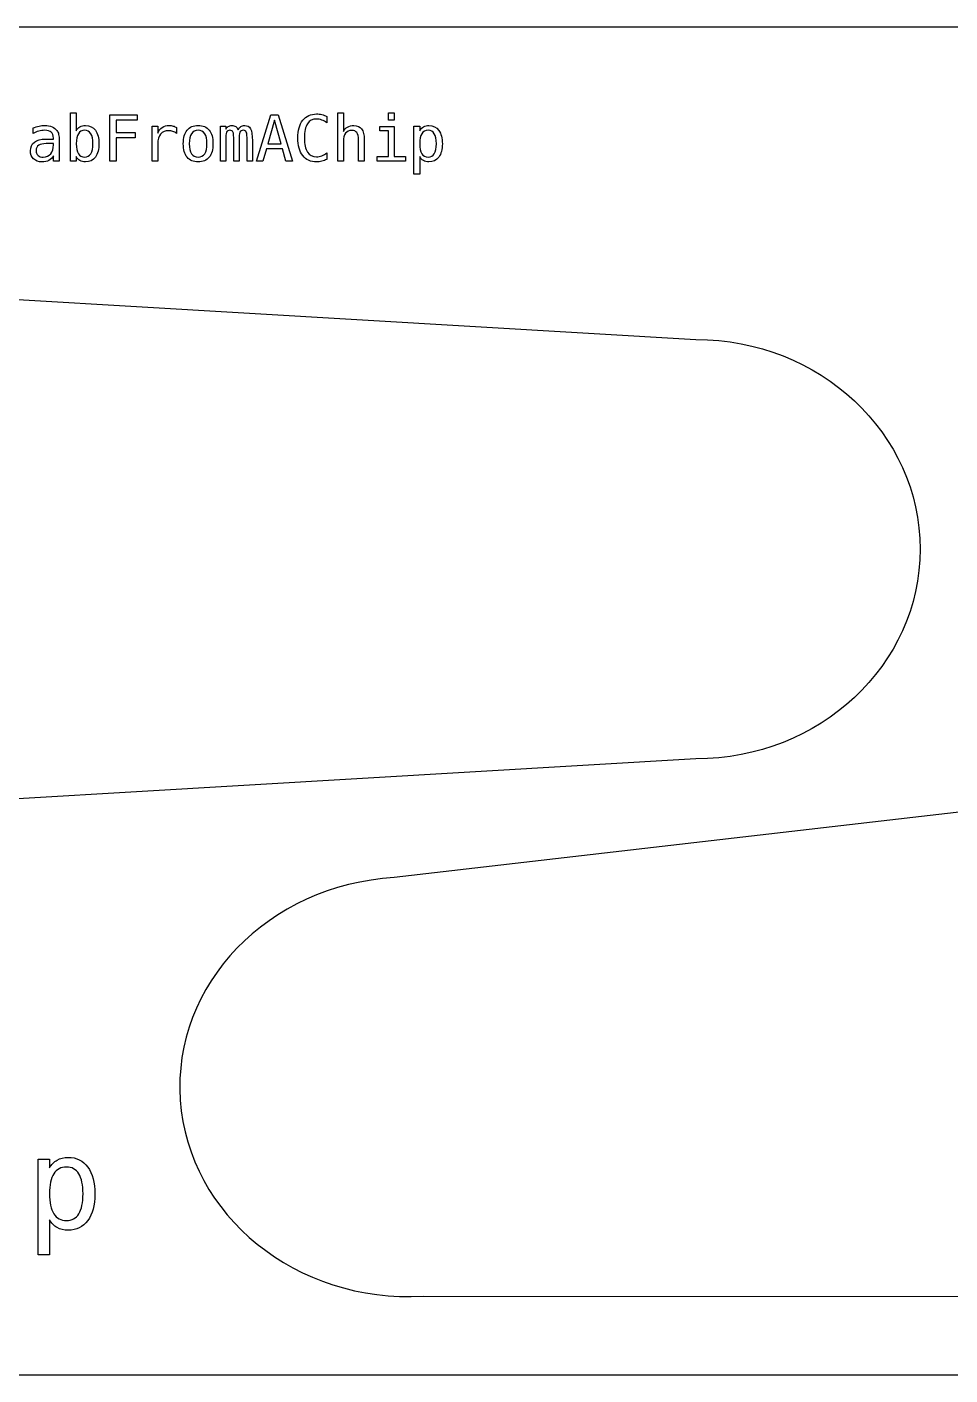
# Model space of a CAD drawing. Extents: x 0 to 200, y 0 to 90.
# Drawn here: x 64.5 to 126.1, y 0 to 90 of the extents above; entities that cross this region are included whole.
import ezdxf

# ---------------------------------------------------------------- set-up
doc = ezdxf.new("R2010")
doc.units = 0
doc.layers.get('0').update_dxf_attribs({"linetype": 'CONTINUOUS'})

msp = doc.modelspace()

# ---------------------------------------------------------------- linework, layer by layer
at = {"color": 1}
for points in [[(5.041763, 90.004304), (194.957, 90.004304)], [(194.957, 0.044548), (5.041763, 0.044548)]]:
    msp.add_lwpolyline(points, dxfattribs=at)
at = {"color": 3}
for points in [[(67.822967, 81.350652), (67.822967, 81.059388), (67.442843, 81.059388), (67.442843, 84.274226), (67.822967, 84.274226), (67.822967, 83.078138)], [(84.546332, 84.030918), (84.546332, 83.60319)], [(85.659554, 82.367256), (85.659554, 81.059388), (85.279428, 81.059388), (85.279428, 84.274226), (85.659554, 84.274226), (85.659554, 83.026303)], [(64.940297, 82.888076), (64.940297, 83.268201)], [(73.269539, 82.21034), (73.269539, 81.059388), (72.887298, 81.059388), (72.887298, 83.373282), (73.269539, 83.373282), (73.269539, 82.92087)], [(74.52557, 83.284069), (74.52557, 82.896186)], [(77.804234, 82.383829), (77.804234, 81.059388), (77.459019, 81.059388), (77.459019, 83.373282), (77.804234, 83.373282), (77.804234, 83.175109)], [(90.746804, 81.350652), (90.746804, 80.179248), (90.364564, 80.179248), (90.364564, 83.373634), (90.746804, 83.373634), (90.746804, 83.078138)], [(65.791522, 82.520293), (66.301762, 82.520293), (66.301762, 82.580239)], [(65.947028, 82.222682), (65.821142, 82.222682)], [(66.302117, 82.138053), (66.302117, 82.222682), (65.947028, 82.222682)], [(66.684357, 82.379598), (66.684357, 81.059388), (66.302117, 81.059388), (66.302117, 81.402487)], [(78.690722, 82.384182), (78.690722, 81.059388), (78.343742, 81.059388), (78.343742, 82.383829)], [(79.57897, 82.400402), (79.57897, 81.059388), (79.231993, 81.059388), (79.231993, 82.383829)], [(87.048171, 82.493141), (87.048171, 81.059388), (86.66593, 81.059388), (86.66593, 82.493141)], [(84.546332, 81.597134), (84.546332, 81.169053)]]:
    msp.add_lwpolyline(points, dxfattribs=at)
for points in [[(70.073037, 84.144109), (71.889029, 84.144109), (71.889029, 83.7929), (70.4923, 83.7929), (70.4923, 82.966358), (71.758912, 82.966358), (71.758912, 82.615148), (70.4923, 82.615148), (70.4923, 81.059388), (70.073037, 81.059388)], [(80.802563, 84.144109), (81.308925, 84.144109), (82.253243, 81.059388), (81.821282, 81.059388), (81.593844, 81.863009), (80.513413, 81.863009), (80.289854, 81.059388), (79.857893, 81.059388)], [(81.054332, 83.776326), (80.614265, 82.197646), (81.494403, 82.197646)], [(88.670224, 84.264), (89.050348, 84.264), (89.050348, 83.784789), (88.670224, 83.784789)], [(75.959325, 83.429348)], [(75.959325, 83.107053)], [(78.630775, 83.138084)], [(88.077116, 83.365171), (89.050348, 83.365171), (89.050348, 81.354884), (89.804603, 81.354884), (89.804603, 81.059388), (87.916324, 81.059388), (87.916324, 81.354884), (88.670576, 81.354884), (88.670576, 83.069675), (88.077471, 83.069675), (88.077471, 83.365171)], [(66.684357, 82.379598)], [(68.940772, 82.214219)], [(87.048171, 82.493141)], [(91.862495, 82.214219)], [(90.746804, 81.350652)]]:
    msp.add_lwpolyline(points, close=True, dxfattribs=at)
at = {"color": 7}
for points in [[(26.953438, 74.002047), (109.183805, 69.150699)], [(172.506991, 42.909763), (89.053451, 33.240212)], [(109.183805, 41.162883), (26.95306, 36.312239)], [(90.971038, 5.308108), (175.089693, 5.29435)]]:
    msp.add_lwpolyline(points, dxfattribs=at)
at = {"color": 6}
msp.add_lwpolyline([(66.046114, 10.412638), (66.046114, 8.069477), (65.281633, 8.069477), (65.281633, 14.457899), (66.046114, 14.457899), (66.046114, 13.866908)], dxfattribs=at)
for points in [[(68.277494, 12.140125)], [(66.046114, 10.412638)]]:
    msp.add_lwpolyline(points, close=True, dxfattribs=at)
at = {"color": 3}
for points in [[(82.616441, 82.598928), (82.616441, 83.103175), (82.726458, 83.495993), (82.946141, 83.777737)], [(82.946141, 83.777737), (83.165824, 84.05948), (83.471897, 84.200176), (83.864363, 84.200176)], [(83.864363, 83.86166), (83.592846, 83.86166), (83.389738, 83.756932), (83.254685, 83.547476)], [(83.864363, 84.200176), (83.989543, 84.200176), (84.108023, 84.186071), (84.219804, 84.157861)], [(84.21769, 83.795368), (84.10062, 83.839445), (83.982844, 83.86166), (83.864363, 83.86166)], [(84.546332, 83.60319), (84.444425, 83.687113), (84.33476, 83.75129), (84.21769, 83.795368)], [(84.219804, 84.157861), (84.331585, 84.129652), (84.440191, 84.087337), (84.546332, 84.030918)], [(64.940297, 83.268201), (65.08064, 83.321799), (65.215339, 83.36235), (65.3444, 83.389149)], [(65.326768, 83.051339), (65.194535, 83.014314), (65.065828, 82.959658), (64.940297, 82.888076)], [(65.719235, 83.107053), (65.589822, 83.107053), (65.459001, 83.088366), (65.326768, 83.051339)], [(65.3444, 83.389149), (65.473458, 83.415949), (65.598286, 83.429348), (65.719235, 83.429348)], [(65.719235, 83.429348), (65.910708, 83.429348), (66.074324, 83.401138), (66.210081, 83.344719)], [(66.161419, 82.982226), (66.069387, 83.065797), (65.921638, 83.107053), (65.719235, 83.107053)], [(66.301762, 82.580239), (66.300439, 82.764659), (66.253455, 82.898655), (66.161419, 82.982226)], [(66.210081, 83.344719), (66.345842, 83.2883), (66.455506, 83.203671), (66.539781, 83.09048)], [(66.539781, 83.09048), (66.59197, 83.021719), (66.629348, 82.936385), (66.65121, 82.835183)], [(66.65121, 82.835183), (66.673065, 82.733981), (66.684357, 82.582002), (66.684357, 82.379598)], [(67.822967, 83.078138), (67.883617, 83.190977), (67.967188, 83.277721), (68.074032, 83.338372)], [(67.965778, 82.880671), (67.870922, 82.72975), (67.823319, 82.507599), (67.823319, 82.214219)], [(68.385044, 83.107053), (68.200622, 83.107053), (68.060634, 83.031593), (67.965778, 82.880671)], [(68.074032, 83.338372), (68.180876, 83.399023), (68.304294, 83.429348), (68.444988, 83.429348)], [(68.800429, 82.881729), (68.706986, 83.031945), (68.568406, 83.107053), (68.385044, 83.107053)], [(68.444988, 83.429348), (68.723205, 83.429348), (68.942182, 83.322152), (69.101919, 83.108111)], [(68.940772, 82.214219), (68.940772, 82.509009), (68.893875, 82.731513), (68.800429, 82.881729)], [(69.101919, 83.108111), (69.261656, 82.894071), (69.341703, 82.598928), (69.341703, 82.222682)], [(73.269539, 82.92087), (73.33301, 83.084838), (73.430331, 83.210371), (73.561861, 83.297821)], [(73.457485, 82.85493), (73.332303, 82.706124), (73.269539, 82.491378), (73.269539, 82.21034)], [(74.000873, 83.078138), (73.763912, 83.078138), (73.582665, 83.003735), (73.457485, 82.85493)], [(73.561861, 83.297821), (73.693388, 83.385271), (73.849246, 83.428995), (74.029787, 83.428995)], [(74.27768, 83.034766), (74.193754, 83.063681), (74.10137, 83.078138), (74.000873, 83.078138)], [(74.029787, 83.428995), (74.123584, 83.428995), (74.211034, 83.417359), (74.292137, 83.393734)], [(74.52557, 82.896186), (74.444468, 82.959658), (74.361603, 83.005851), (74.27768, 83.034766)], [(74.292137, 83.393734), (74.373239, 83.370109), (74.451167, 83.333788), (74.52557, 83.284069)], [(74.96952, 82.214219), (74.96952, 82.608096), (75.054149, 82.909233), (75.22376, 83.117279)], [(75.22376, 83.117279), (75.393368, 83.325325), (75.638441, 83.429348), (75.959325, 83.429348)], [(75.521371, 82.881729), (75.422285, 82.731513), (75.372564, 82.509009), (75.372564, 82.214219)], [(75.959325, 83.107053), (75.766441, 83.107053), (75.620457, 83.031945), (75.521371, 82.881729)], [(75.959325, 83.429348), (76.280209, 83.429348), (76.525633, 83.325325), (76.695948, 83.117279)], [(76.399395, 82.881729), (76.300309, 83.031945), (76.153619, 83.107053), (75.959325, 83.107053)], [(76.548199, 82.214219), (76.548199, 82.509009), (76.498482, 82.731513), (76.399395, 82.881729)], [(76.695948, 83.117279), (76.866263, 82.909233), (76.951244, 82.608448), (76.951244, 82.214219)], [(77.804234, 83.175109), (77.849721, 83.257622), (77.906492, 83.320741), (77.974548, 83.364114)], [(77.863122, 82.983989), (77.823627, 82.89936), (77.804234, 82.699072), (77.804234, 82.383829)], [(78.072931, 83.110932), (77.972434, 83.110932), (77.902613, 83.068618), (77.863122, 82.983989)], [(77.974548, 83.364114), (78.042604, 83.407486), (78.12018, 83.429348), (78.206926, 83.429348)], [(78.284854, 82.995273), (78.245714, 83.072144), (78.174838, 83.110932), (78.072931, 83.110932)], [(78.206926, 83.429348), (78.311654, 83.429348), (78.398752, 83.405369), (78.468218, 83.357061)], [(78.343742, 82.383829), (78.343742, 82.714587), (78.324004, 82.918401), (78.284854, 82.995273)], [(78.468218, 83.357061), (78.537684, 83.308752), (78.592339, 83.23576), (78.630775, 83.138084)], [(78.630775, 83.138084), (78.677673, 83.23717), (78.737267, 83.310515), (78.809554, 83.358119)], [(78.751724, 82.984342), (78.71082, 82.899713), (78.690722, 82.699424), (78.690722, 82.384182)], [(78.978107, 83.111285), (78.868088, 83.111285), (78.792629, 83.06897), (78.751724, 82.984342)], [(78.809554, 83.358119), (78.881841, 83.405723), (78.968939, 83.429348), (79.070846, 83.429348)], [(79.177338, 82.992452), (79.141016, 83.071791), (79.074373, 83.111285), (78.978107, 83.111285)], [(79.070846, 83.429348), (79.256676, 83.429348), (79.387851, 83.357413), (79.464368, 83.213545)], [(79.231993, 82.383829), (79.231993, 82.710355), (79.213657, 82.913112), (79.177338, 82.992452)], [(79.464368, 83.213545), (79.540888, 83.069675), (79.57897, 82.798511), (79.57897, 82.400402)], [(83.254685, 83.547476), (83.119631, 83.33802), (83.052279, 83.022072), (83.052279, 82.59928)], [(85.659554, 83.026303), (85.726904, 83.158536), (85.818585, 83.25868), (85.934244, 83.327088)], [(85.803069, 82.909586), (85.70751, 82.783701), (85.659554, 82.602806), (85.659554, 82.367256)], [(86.213168, 83.09859), (86.035447, 83.09859), (85.898629, 83.035471), (85.803069, 82.909586)], [(85.934244, 83.327088), (86.049904, 83.395497), (86.187072, 83.429348), (86.345399, 83.429348)], [(86.556266, 82.9519), (86.483273, 83.049929), (86.369026, 83.09859), (86.213168, 83.09859)], [(86.345399, 83.429348), (86.580949, 83.429348), (86.756907, 83.351772), (86.873271, 83.196971)], [(86.66593, 82.493141), (86.66593, 82.701187), (86.629259, 82.853872), (86.556266, 82.9519)], [(86.873271, 83.196971), (86.989637, 83.042171), (87.048171, 82.807326), (87.048171, 82.493141)], [(90.746804, 83.078138), (90.810275, 83.192387), (90.894553, 83.279485), (90.999986, 83.33943)], [(90.889264, 82.880671), (90.794408, 82.72975), (90.746804, 82.507599), (90.746804, 82.214219)], [(91.308527, 83.107053), (91.124108, 83.107053), (90.984117, 83.031593), (90.889264, 82.880671)], [(90.999986, 83.33943), (91.10542, 83.399375), (91.227073, 83.429348), (91.364595, 83.429348)], [(91.722856, 82.881729), (91.629766, 83.031945), (91.491891, 83.107053), (91.308527, 83.107053)], [(91.364595, 83.429348), (91.644222, 83.429348), (91.863554, 83.321094), (92.022584, 83.104937)], [(91.862495, 82.214219), (91.862495, 82.509009), (91.81595, 82.731513), (91.722856, 82.881729)], [(92.022584, 83.104937), (92.181617, 82.888781), (92.26131, 82.589054), (92.26131, 82.206109)], [(64.771038, 81.733245), (64.771038, 81.990658), (64.85743, 82.186362), (65.030216, 82.320005)], [(65.030216, 82.320005), (65.202999, 82.453648), (65.456885, 82.520293), (65.791522, 82.520293)], [(65.320069, 82.105965), (65.207936, 82.028035), (65.151516, 81.912023), (65.151516, 81.757928)], [(65.821142, 82.222682), (65.599344, 82.222682), (65.432202, 82.183894), (65.320069, 82.105965)], [(66.120163, 81.535778), (66.239701, 81.681057), (66.300704, 81.881698), (66.302117, 82.138053)], [(67.823319, 82.214219), (67.823319, 81.92225), (67.870922, 81.700451), (67.965778, 81.548825)], [(68.800429, 81.546709), (68.894226, 81.696925), (68.940772, 81.919429), (68.940772, 82.214219)], [(69.341703, 82.222682), (69.341703, 81.841147), (69.261304, 81.541772), (69.100863, 81.324911)], [(75.22376, 81.310454), (75.054149, 81.517794), (74.96952, 81.818932), (74.96952, 82.214219)], [(75.372564, 82.214219), (75.372564, 81.920839), (75.422285, 81.698688), (75.521371, 81.547767)], [(76.399395, 81.547767), (76.498482, 81.698688), (76.548199, 81.920839), (76.548199, 82.214219)], [(76.951244, 82.214219), (76.951244, 81.818932), (76.866617, 81.517441), (76.697006, 81.310454)], [(82.944024, 81.41906), (82.725754, 81.698688), (82.616441, 82.09186), (82.616441, 82.598928)], [(83.052279, 82.59928), (83.052279, 82.177899), (83.119631, 81.862304), (83.254685, 81.652848)], [(90.746804, 82.214219), (90.746804, 81.92225), (90.794408, 81.700451), (90.889264, 81.548825)], [(91.722856, 81.546709), (91.81595, 81.696925), (91.862495, 81.919429), (91.862495, 82.214219)], [(92.26131, 82.206109), (92.26131, 81.830216), (92.181263, 81.535072), (92.021526, 81.320679)], [(64.981905, 81.199025), (64.841211, 81.331963), (64.771038, 81.510036), (64.771038, 81.733245)], [(65.546097, 80.999795), (65.310547, 80.999795), (65.1226, 81.066088), (64.981905, 81.199025)], [(65.151516, 81.757928), (65.151516, 81.618643), (65.193476, 81.510742), (65.277402, 81.433518)], [(65.277402, 81.433518), (65.361325, 81.356294), (65.477689, 81.317858), (65.626496, 81.317858)], [(65.995335, 81.097823), (65.872272, 81.032589), (65.722407, 80.999795), (65.546097, 80.999795)], [(65.626496, 81.317858), (65.83595, 81.317858), (66.000624, 81.390498), (66.120163, 81.535778)], [(66.302117, 81.402487), (66.221014, 81.264613), (66.118401, 81.163058), (65.995335, 81.097823)], [(68.076149, 81.089361), (67.970715, 81.149306), (67.886437, 81.236403), (67.822967, 81.350652)], [(67.965778, 81.548825), (68.060634, 81.397198), (68.200622, 81.321385), (68.385044, 81.321385)], [(68.440758, 80.999442), (68.302883, 80.999442), (68.18158, 81.029415), (68.076149, 81.089361)], [(68.385044, 81.321385), (68.568406, 81.321385), (68.706632, 81.396493), (68.800429, 81.546709)], [(69.100863, 81.324911), (68.94042, 81.108049), (68.720385, 80.999442), (68.440758, 80.999442)], [(75.959325, 80.999442), (75.638441, 80.999442), (75.393368, 81.103113), (75.22376, 81.310454)], [(75.521371, 81.547767), (75.620457, 81.396845), (75.766441, 81.321385), (75.959325, 81.321385)], [(75.959325, 81.321385), (76.153619, 81.321385), (76.300309, 81.396845), (76.399395, 81.547767)], [(76.697006, 81.310454), (76.527395, 81.103465), (76.281619, 80.999442), (75.959325, 80.999442)], [(83.864363, 80.999795), (83.469076, 80.999795), (83.162297, 81.139433), (82.944024, 81.41906)], [(83.254685, 81.652848), (83.389738, 81.443391), (83.592846, 81.338663), (83.864363, 81.338663)], [(83.864363, 81.338663), (83.985664, 81.338663), (84.104499, 81.360526), (84.220863, 81.404956)], [(84.219804, 81.042109), (84.108023, 81.0139), (83.989897, 80.999795), (83.864363, 80.999795)], [(84.546332, 81.169053), (84.440191, 81.112634), (84.331585, 81.070319), (84.219804, 81.042109)], [(84.220863, 81.404956), (84.337226, 81.449386), (84.445835, 81.51321), (84.546332, 81.597134)], [(90.995756, 81.089361), (90.890322, 81.149306), (90.807455, 81.236403), (90.746804, 81.350652)], [(90.889264, 81.548825), (90.984117, 81.397198), (91.124108, 81.321385), (91.308527, 81.321385)], [(91.364595, 80.999442), (91.224252, 80.999442), (91.101187, 81.029415), (90.995756, 81.089361)], [(91.308527, 81.321385), (91.491891, 81.321385), (91.629766, 81.396493), (91.722856, 81.546709)], [(92.021526, 81.320679), (91.861789, 81.106286), (91.642812, 80.999442), (91.364595, 80.999442)]]:
    msp.add_open_spline(points, degree=3, dxfattribs=at)
at = {"color": 7}
for points in [[(109.183805, 69.150699), (117.446806, 69.150699), (124.145578, 62.885344), (124.145578, 55.156967)], [(124.145578, 55.156967), (124.145578, 47.428239), (117.446806, 41.162883), (109.183805, 41.162883)], [(89.053451, 33.240212), (80.633696, 32.755358), (74.237759, 26.108823), (74.767386, 18.395961)], [(74.767386, 18.395961), (75.296629, 10.682394), (82.551669, 4.822905), (90.971038, 5.308108)]]:
    msp.add_open_spline(points, degree=3, dxfattribs=at)
at = {"color": 6}
for points in [[(66.552476, 14.389488), (66.763343, 14.509027), (67.006299, 14.569325), (67.281693, 14.569325)], [(67.281693, 14.569325), (67.84095, 14.569325), (68.279611, 14.353169), (68.597674, 13.920504)], [(66.046114, 13.866908), (66.172704, 14.095404), (66.341608, 14.269952), (66.552476, 14.389488)], [(67.169915, 13.925089), (66.800721, 13.925089), (66.521094, 13.774169), (66.33103, 13.472676)], [(67.99857, 13.474793), (67.81274, 13.774872), (67.536286, 13.925089), (67.169915, 13.925089)], [(68.597674, 13.920504), (68.915737, 13.487839), (69.075122, 12.888739), (69.075122, 12.122847)], [(66.33103, 13.472676), (66.140967, 13.171186), (66.045759, 12.726885), (66.045759, 12.140125)], [(68.277494, 12.140125), (68.277494, 12.729706), (68.184403, 13.174713), (67.99857, 13.474793)], [(66.045759, 12.140125), (66.045759, 11.556187), (66.140967, 11.11259), (66.33103, 10.80969)], [(67.99857, 10.805459), (68.184755, 11.105539), (68.277494, 11.550544), (68.277494, 12.140125)], [(69.075122, 12.122847), (69.075122, 11.370709), (68.915383, 10.780422), (68.595909, 10.352342)], [(66.33103, 10.80969), (66.521094, 10.50679), (66.800721, 10.355163), (67.169915, 10.355163)], [(67.169915, 10.355163), (67.536286, 10.355163), (67.812389, 10.505377), (67.99857, 10.805459)], [(66.544012, 9.889703), (66.333147, 10.009593), (66.167415, 10.184141), (66.046114, 10.412638)], [(68.595909, 10.352342), (68.276436, 9.92426), (67.838482, 9.709868), (67.281693, 9.709868)], [(67.281693, 9.709868), (67.000656, 9.709868), (66.754879, 9.769812), (66.544012, 9.889703)]]:
    msp.add_open_spline(points, degree=3, dxfattribs=at)

doc.saveas('drawing.dxf')
